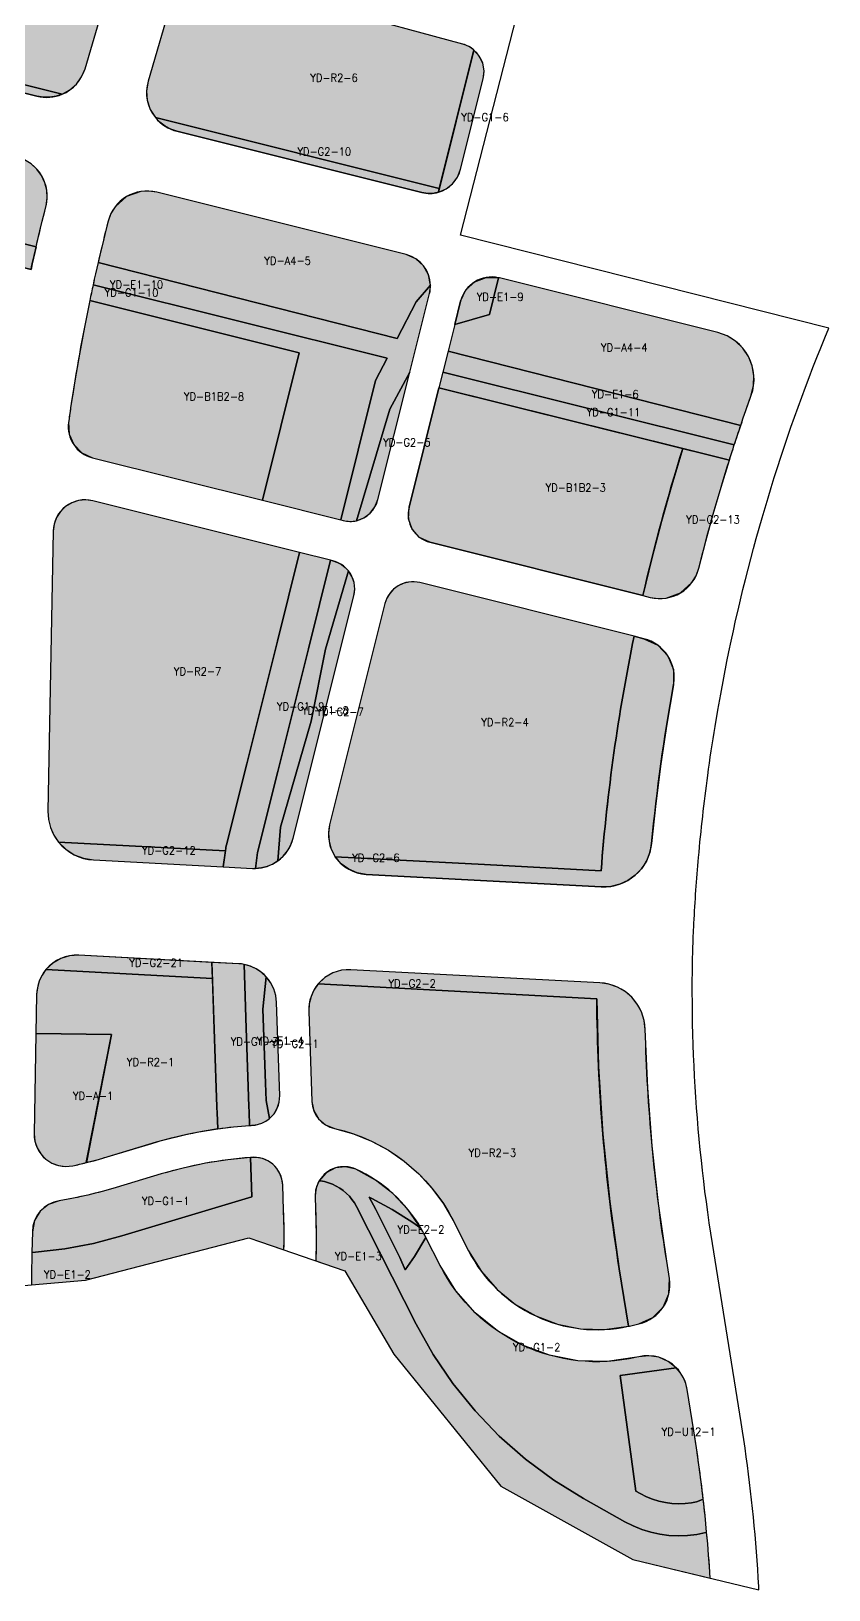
# Model space of a CAD drawing. Header units: millimetres. Extents: x 39644 to 41439, y 212527 to 214341.
# Drawn here: x 40941 to 41439, y 212555 to 213529 of the extents above; entities that cross this region are included whole.
import ezdxf

# ---------------------------------------------------------------- set-up
doc = ezdxf.new("R2010")
doc.units = ezdxf.units.MM
for name, color, linetype in [('00-规划范围', 7, 'CONTINUOUS'), ('01-用地方案边线', 7, 'CONTINUOUS'), ('YD-A4_边线', 7, 'CONTINUOUS'), ('YD-A_边线', 7, 'CONTINUOUS'), ('YD-B1B2_边线', 7, 'CONTINUOUS'), ('YD-E1_边线', 7, 'CONTINUOUS'), ('YD-E2_边线', 7, 'CONTINUOUS'), ('YD-G1_边线', 7, 'CONTINUOUS'), ('YD-G2_边线', 7, 'CONTINUOUS'), ('YD-R2_边线', 7, 'CONTINUOUS'), ('YD-U12_边线', 7, 'CONTINUOUS')]:
    doc.layers.add(name, color=color, linetype=linetype)
doc.styles.get("Standard").update_dxf_attribs({"font": 'STANDARD'})

msp = doc.modelspace()

# ---------------------------------------------------------------- hatches: boundary and pattern name
at = {"layer": 'YD-A4_边线'}
for points in [[(40931.92, 213450.71), (40822, 213478.21), (40818.11, 213478.78), (40814.21, 213478.59), (40810.42, 213477.64), (40806.86, 213475.96), (40803.7, 213473.61), (40801.08, 213470.72), (40799.07, 213467.37), (40797.75, 213463.66), (40790.22, 213433.56), (40943.84, 213394.63), (40945.34, 213401.06), (40946.89, 213407.47), (40948.46, 213413.88), (40950.08, 213420.28), (40950.82, 213425.16), (40950.59, 213430.05), (40949.42, 213434.79), (40947.32, 213439.27), (40944.39, 213443.24), (40940.76, 213446.52), (40936.57, 213449.04), (40931.92, 213450.71)], [(41175.24, 213389.83), (41019.23, 213428.86), (41014.24, 213429.59), (41009.35, 213429.33), (41000.36, 213426.08), (40993.23, 213419.72), (40990.67, 213415.54), (40988.94, 213410.8), (40987.3, 213404.32), (40985.71, 213397.82), (40984.14, 213391.32), (40982.62, 213384.81), (41169.63, 213337.42), (41181.41, 213360.24), (41190.38, 213370.75), (41189.19, 213377.25), (41186.05, 213382.86), (41181.29, 213387.2), (41175.24, 213389.83)], [(41369.89, 213341.13), (41233.45, 213375.27), (41233.33, 213375.3), (41233.2, 213375.33), (41233.08, 213375.36), (41232.96, 213375.38), (41227.21, 213352.41), (41205.57, 213346.25), (41201.35, 213329.39), (41384.28, 213283.04), (41385.89, 213287.77), (41387.53, 213292.5), (41389.18, 213297.22), (41390.85, 213301.93), (41392.34, 213308.03), (41392.52, 213314.24), (41391.42, 213320.36), (41389.06, 213326.18), (41385.53, 213331.38), (41381.05, 213335.69), (41375.79, 213338.98), (41369.89, 213341.13)]]:
    msp.add_hatch(color=111, dxfattribs=at).paths.add_polyline_path(points, flags=0)
at = {"layer": 'YD-A_边线'}
msp.add_hatch(color=211, dxfattribs=at).paths.add_polyline_path([(40991.05, 212902.36), (40943.78, 212903.11), (40942.64, 212840.29), (40943.07, 212835.8), (40944.47, 212831.57), (40946.77, 212827.75), (40949.91, 212824.51), (40953.69, 212822.05), (40957.87, 212820.51), (40962.29, 212819.93), (40966.78, 212820.37), (40968.91, 212820.83), (40971.03, 212821.31), (40973.14, 212821.8), (40975.26, 212822.32)], flags=0)
at = {"layer": 'YD-B1B2_边线'}
for points in [[(41108.34, 213328.45), (40977.41, 213361.13), (40974.05, 213344.45), (40970.94, 213327.71), (40968.08, 213310.94), (40965.46, 213294.12), (40965.12, 213291.85), (40964.79, 213289.57), (40964.47, 213287.29), (40964.15, 213285.01), (40964.49, 213277.62), (40967.37, 213271.06), (40972.38, 213265.92), (40979.1, 213262.84), (41085.28, 213236.27)], [(41348.02, 213268.62), (41341.11, 213245.84), (41334.66, 213222.94), (41328.67, 213199.91), (41323.14, 213176.76), (41190.05, 213210.06), (41183.6, 213213.13), (41178.98, 213218.26), (41176.63, 213224.75), (41176.96, 213231.89), (41195.66, 213306.65)]]:
    msp.add_hatch(color=1, dxfattribs=at).paths.add_polyline_path(points, flags=0)
at = {"layer": 'YD-E1_边线'}
for points in [[(40943.84, 213394.63), (40943.03, 213391.13), (40942.23, 213387.63), (40941.45, 213384.12), (40940.68, 213380.61), (40786.59, 213419.07), (40790.22, 213433.56)], [(41189.79, 213365.58), (41190.06, 213366.85), (41190.26, 213368.15), (41190.36, 213369.45), (41190.38, 213370.75), (41181.41, 213360.24), (41169.63, 213337.42), (40982.62, 213384.81), (40981.82, 213381.34), (40981.04, 213377.87), (40980.26, 213374.39), (40979.5, 213370.92), (41163.25, 213325.05), (41156.07, 213311.14), (41134.27, 213224.01), (41135.73, 213223.65), (41137.78, 213223.26), (41139.86, 213223.11), (41141.95, 213223.21), (41144.02, 213223.54), (41164.95, 213293.24), (41177.5, 213316.46), (41189.79, 213365.58)], [(41232.96, 213375.38), (41227.21, 213352.41), (41205.57, 213346.25), (41209.19, 213360.72), (41212.53, 213367.79), (41218.09, 213372.89), (41225.15, 213375.57)], [(41201.35, 213329.39), (41198.09, 213316.35), (41380.24, 213270.88), (41381.24, 213273.92), (41382.25, 213276.96), (41383.26, 213280), (41384.28, 213283.04)], [(41139.08, 213192.23), (41124.69, 213143.34), (41115.78, 213098.15), (41096.65, 213031.95), (41094.94, 213010.91), (41091.73, 213008.96), (41088.28, 213007.51), (41084.65, 213006.6), (41080.9, 213006.23), (41082.24, 213016.07), (41094.94, 213066.8), (41114.09, 213143.37), (41127.96, 213198.79), (41129.41, 213198.43), (41132.19, 213197.49), (41134.76, 213196.12), (41137.07, 213194.36)], [(41085.58, 212918.18), (41087.76, 212938.39), (41084.8, 212941.18), (41081.44, 212943.45), (41077.77, 212945.14), (41073.84, 212946.23), (41075.2, 212906.37), (41076.44, 212869.86), (41076.87, 212857.26), (41076.97, 212854.32), (41077.27, 212845.57), (41077.77, 212845.6), (41078.28, 212845.64), (41078.78, 212845.67), (41079.29, 212845.7), (41082.15, 212846.12), (41084.89, 212846.97), (41087.46, 212848.26), (41089.8, 212849.94), (41087.64, 212861.19), (41087.16, 212871.98)], [(41098.05, 212808.28), (41097.54, 212811.98), (41096.29, 212815.46), (41094.36, 212818.61), (41091.79, 212821.33), (41088.72, 212823.45), (41085.31, 212824.89), (41081.69, 212825.6), (41077.95, 212825.55), (41078.79, 212800.98), (40997.55, 212776.54), (40979.79, 212771.87), (40961.74, 212768.47), (40943.5, 212766.35), (40941.3, 212766.17), (40941.03, 212751.6), (40941, 212750.18), (40940.97, 212748.77), (40940.94, 212747.35), (40940.9, 212745.93), (40940.9, 212745.93), (40974.83, 212748.84), (41076.77, 212775.42), (41084.02, 212772.92), (41098.8, 212767.83), (41098.86, 212774.06), (41098.85, 212780.28), (41098.76, 212786.5), (41098.58, 212792.72), (41098.05, 212808.28)], [(41144.07, 212794.83), (41142.78, 212797.11), (41141.31, 212799.26), (41139.65, 212801.28), (41137.83, 212803.14), (41135.84, 212804.84), (41133.72, 212806.36), (41131.48, 212807.69), (41129.12, 212808.82), (41126.68, 212809.74), (41124.17, 212810.45), (41121.6, 212810.93), (41120.82, 212811.01), (41119.67, 212808.71), (41118.86, 212806.29), (41118.4, 212803.77), (41118.31, 212801.21), (41118.57, 212793.4), (41118.78, 212785.3), (41118.87, 212777.2), (41118.82, 212769.1), (41118.65, 212760.99), (41136.83, 212754.73), (41167.49, 212702.55), (41234.33, 212620.03), (41316.93, 212574.25), (41365.22, 212562.66), (41364.74, 212569.83), (41364.2, 212577), (41363.62, 212584.16), (41362.98, 212591.32), (41362.44, 212591.1), (41356.75, 212589.95), (41350.99, 212589.28), (41345.2, 212589.09), (41339.4, 212589.38), (41333.66, 212590.16), (41328, 212591.42), (41322.46, 212593.14), (41317.08, 212595.32), (41311.91, 212597.94), (41286.07, 212612.42), (41267.43, 212623.93), (41249.82, 212636.96), (41233.36, 212651.43), (41218.19, 212667.23), (41204.4, 212684.26), (41192.09, 212702.38), (41181.35, 212721.48)]]:
    msp.add_hatch(color=4, dxfattribs=at).paths.add_polyline_path(points, flags=0)
at = {"layer": 'YD-E2_边线'}
msp.add_hatch(color=111, dxfattribs=at).paths.add_polyline_path([(41184.38, 212781.41), (41178.81, 212785.31), (41166.48, 212792.95), (41153.74, 212799.9), (41151.99, 212800.73), (41156.3, 212793.09), (41171.13, 212763.08), (41174.47, 212755.33), (41180.45, 212763.77), (41187.5, 212775.58), (41186.76, 212777.04), (41186.19, 212778.14), (41185.6, 212779.24), (41185, 212780.33), (41184.38, 212781.41)], flags=0)
at = {"layer": 'YD-G1_边线'}
for points in [[(41223.34, 213499.69), (41223.85, 213504.67), (41223, 213509.52), (41220.87, 213513.95), (41217.54, 213517.7), (41195.3, 213428.81), (41200.14, 213430.92), (41204.2, 213434.15), (41207.29, 213438.32), (41209.22, 213443.24), (41223.34, 213499.69)], [(41156.07, 213311.14), (41163.25, 213325.05), (40979.5, 213370.92), (40978.97, 213368.47), (40978.45, 213366.02), (40977.93, 213363.58), (40977.41, 213361.13), (41108.34, 213328.45), (41085.28, 213236.27), (41134.27, 213224.01)], [(41198.09, 213316.35), (41195.66, 213306.65), (41377.18, 213261.34), (41377.94, 213263.72), (41378.7, 213266.11), (41379.47, 213268.49), (41380.24, 213270.88)], [(41094.94, 213066.8), (41114.09, 213143.37), (41127.96, 213198.79), (41108.56, 213203.64), (41094.69, 213148.23), (41075.54, 213071.66), (41062.84, 213020.92), (41062.55, 213019.54), (41062.43, 213018.77), (41060.85, 213007.22), (41079.05, 213006.26), (41079.51, 213006.24), (41079.97, 213006.23), (41080.44, 213006.23), (41080.9, 213006.23), (41082.24, 213016.07)], [(41053.78, 212947.51), (41055.21, 212905.69), (41056.45, 212869.17), (41056.9, 212856.3), (41057.05, 212853.73), (41057.38, 212843.45), (41062.34, 212844.11), (41067.31, 212844.69), (41072.28, 212845.17), (41077.27, 212845.57), (41076.97, 212854.32), (41076.87, 212857.26), (41076.44, 212869.86), (41075.2, 212906.37), (41073.84, 212946.23), (41073.01, 212946.37), (41072.17, 212946.48), (41071.33, 212946.57), (41070.49, 212946.63)], [(41078.79, 212800.98), (41077.95, 212825.56), (41063.78, 212824.13), (41049.72, 212821.93), (41035.8, 212818.97), (41022.06, 212815.24), (40993.99, 212806.79), (40985.18, 212804.3), (40976.29, 212802.09), (40967.33, 212800.18), (40958.32, 212798.56), (40951.69, 212796.24), (40946.41, 212791.91), (40942.89, 212786.07), (40941.53, 212779.18), (40941.3, 212766.17), (40943.5, 212766.35), (40961.74, 212768.47), (40979.79, 212771.87), (40997.55, 212776.54)], [(41308.86, 212689.38), (41344.01, 212694.17), (41338.96, 212698.15), (41333.16, 212700.68), (41326.91, 212701.67), (41320.51, 212701.04), (41319.25, 212700.74), (41300.76, 212698.09), (41282.49, 212698.56), (41264.77, 212701.99), (41247.94, 212708.23), (41232.34, 212717.12), (41218.33, 212728.5), (41206.23, 212742.2), (41196.4, 212758.08), (41187.5, 212775.58), (41180.45, 212763.77), (41174.47, 212755.33), (41171.13, 212763.08), (41156.3, 212793.09), (41151.99, 212800.73), (41153.74, 212799.9), (41166.48, 212792.95), (41178.81, 212785.31), (41184.38, 212781.41), (41176.47, 212792.9), (41166.93, 212802.98), (41155.96, 212811.47), (41143.74, 212818.21), (41137.29, 212819.79), (41130.9, 212818.99), (41125.2, 212816), (41120.82, 212811.01), (41121.6, 212810.93), (41124.17, 212810.45), (41126.68, 212809.74), (41129.12, 212808.82), (41131.48, 212807.69), (41133.72, 212806.36), (41135.84, 212804.84), (41137.83, 212803.14), (41139.65, 212801.28), (41141.31, 212799.26), (41142.78, 212797.11), (41144.07, 212794.83), (41181.35, 212721.48), (41192.09, 212702.38), (41204.4, 212684.26), (41218.19, 212667.23), (41233.36, 212651.43), (41249.82, 212636.96), (41267.43, 212623.93), (41286.07, 212612.42), (41311.91, 212597.94), (41317.08, 212595.32), (41322.46, 212593.14), (41328, 212591.42), (41333.66, 212590.16), (41339.4, 212589.38), (41345.2, 212589.09), (41350.99, 212589.28), (41356.75, 212589.95), (41362.44, 212591.1), (41362.98, 212591.32), (41362.48, 212596.52), (41361.96, 212601.72), (41361.4, 212606.92), (41360.82, 212612.11), (41359.27, 212611.38), (41356.7, 212610.34), (41353.6, 212609.72), (41349.51, 212609.24), (41345.38, 212609.11), (41341.26, 212609.32), (41337.17, 212609.87), (41333.14, 212610.76), (41329.2, 212611.99), (41325.38, 212613.54), (41321.32, 212615.59), (41318.72, 212617.05)]]:
    msp.add_hatch(color=3, dxfattribs=at).paths.add_polyline_path(points, flags=0)
at = {"layer": 'YD-G2_边线'}
for points in [[(40811.85, 213527.14), (40960.17, 213490.03), (40956.35, 213488.77), (40952.39, 213488.14), (40948.39, 213488.16), (40944.41, 213488.82), (40823.47, 213519.08), (40820.05, 213520.27), (40816.92, 213522.05), (40814.16, 213524.35)], [(41018.45, 213475.45), (41195.86, 213431.06), (41195.3, 213428.81), (41192.74, 213428.25), (41190.14, 213428.04), (41187.53, 213428.17), (41184.95, 213428.64), (41031.86, 213466.94), (41028.02, 213468.23), (41024.46, 213470.1), (41021.25, 213472.52)], [(41177.5, 213316.46), (41164.95, 213293.24), (41144.02, 213223.54), (41148.7, 213225.3), (41152.66, 213228.22), (41155.68, 213232.1), (41157.56, 213236.74)], [(41377.18, 213261.34), (41348.02, 213268.62), (41341.11, 213245.84), (41334.66, 213222.94), (41328.67, 213199.91), (41323.14, 213176.76), (41327.74, 213175.61), (41332.75, 213174.88), (41337.66, 213175.15), (41346.66, 213178.42), (41353.79, 213184.83), (41356.34, 213189.02), (41358.06, 213193.79), (41362.45, 213210.78), (41367.11, 213227.71), (41372.02, 213244.56), (41377.18, 213261.34)], [(41142.51, 213176.6), (41143.04, 213180.73), (41142.63, 213184.82), (41141.3, 213188.71), (41139.08, 213192.23), (41124.69, 213143.34), (41115.78, 213098.15), (41096.65, 213031.95), (41094.94, 213010.91), (41098.28, 213013.79), (41101.05, 213017.18), (41103.18, 213021), (41104.62, 213025.16)], [(41342.31, 213121.04), (41338.07, 213096.37), (41334.37, 213071.6), (41331.21, 213046.77), (41328.58, 213021.86), (41327.46, 213016.07), (41325.29, 213010.75), (41322.2, 213006.02), (41318.31, 213001.97), (41313.74, 212998.72), (41308.61, 212996.36), (41303.03, 212994.99), (41297.13, 212994.73), (41150.26, 213002.5), (41144.52, 213003.48), (41139.24, 213005.72), (41134.6, 213009.11), (41130.82, 213013.54), (41224.11, 213008.6), (41297, 213004.75), (41300.44, 213041.62), (41305.02, 213078.36), (41310.76, 213114.94), (41317.63, 213151.34), (41323.79, 213149.8), (41332.41, 213145.78), (41338.73, 213139.08), (41342.22, 213130.56)], [(41062.21, 213017.17), (40957.91, 213022.68), (40962.37, 213018.19), (40967.62, 213014.77), (40973.46, 213012.52), (40979.71, 213011.52), (41060.85, 213007.22)], [(41054.12, 212937.48), (41053.78, 212947.51), (40970.54, 212951.92), (40964.73, 212951.55), (40959.23, 212949.87), (40954.26, 212946.99), (40950.04, 212942.99)], [(41094.16, 212922.52), (41093.63, 212926.86), (41092.36, 212931.02), (41090.39, 212934.89), (41087.76, 212938.39), (41085.58, 212918.18), (41087.16, 212871.98), (41087.64, 212861.19), (41089.8, 212849.94), (41092.59, 212852.91), (41094.62, 212856.39), (41095.82, 212860.22), (41096.14, 212864.28), (41094.16, 212922.52)], [(41324.62, 212905.5), (41323.92, 212911.21), (41322.21, 212916.55), (41319.58, 212921.39), (41316.13, 212925.65), (41311.97, 212929.22), (41307.19, 212931.98), (41301.91, 212933.84), (41296.21, 212934.69), (41140.66, 212942.92), (41134.85, 212942.55), (41129.36, 212940.87), (41124.39, 212937.99), (41120.16, 212933.99), (41294.3, 212924.78), (41295.42, 212882.41), (41298.14, 212840.12), (41302.46, 212797.97), (41308.37, 212756), (41314.13, 212720.09), (41314.28, 212720.12), (41314.43, 212720.16), (41314.59, 212720.19), (41314.74, 212720.23), (41320.68, 212721.6), (41329.35, 212725.45), (41335.79, 212732), (41339.43, 212740.43), (41339.73, 212749.91), (41338, 212760.75), (41332.84, 212796.75), (41328.89, 212832.9), (41326.15, 212869.16), (41324.62, 212905.5)]]:
    msp.add_hatch(color=94, dxfattribs=at).paths.add_polyline_path(points, flags=0)
at = {"layer": 'YD-R2_边线'}
for points in [[(40976.45, 213585.14), (40844.18, 213621.17), (40841.22, 213621.66), (40838.26, 213621.57), (40835.37, 213620.89), (40832.65, 213619.64), (40830.23, 213617.88), (40828.23, 213615.69), (40826.69, 213613.15), (40825.68, 213610.34), (40808.92, 213543.33), (40808.33, 213539.12), (40808.64, 213534.92), (40809.82, 213530.88), (40811.85, 213527.14), (40960.17, 213490.03), (40965.03, 213492.74), (40969.12, 213496.41), (40972.31, 213500.89), (40974.46, 213506.02), (40990.38, 213560.21), (40991.12, 213564.13), (40991.07, 213568.08), (40990.24, 213571.94), (40988.65, 213575.6), (40986.37, 213578.87), (40983.51, 213581.6), (40980.18, 213583.72), (40976.45, 213585.14)], [(41217.54, 213517.7), (41215.96, 213518.9), (41214.27, 213519.92), (41212.48, 213520.74), (41210.6, 213521.37), (41053.55, 213564.14), (41045.75, 213564.65), (41038.59, 213562.25), (41032.83, 213557.38), (41029.21, 213550.46), (41013.87, 213498.25), (41012.88, 213492.26), (41013.35, 213486.29), (41015.22, 213480.59), (41018.45, 213475.45), (41195.86, 213431.06), (41217.54, 213517.7)], [(41075.54, 213071.66), (41094.69, 213148.23), (41108.56, 213203.64), (40979.32, 213235.98), (40974.85, 213236.57), (40970.41, 213236.16), (40966.17, 213234.77), (40962.31, 213232.45), (40959.06, 213229.32), (40956.62, 213225.59), (40955.06, 213221.41), (40954.47, 213216.94), (40951.3, 213042.02), (40951.66, 213036.81), (40952.91, 213031.77), (40955, 213027.03), (40957.91, 213022.68), (41062.21, 213017.17), (41062.43, 213018.77), (41062.55, 213019.54), (41062.84, 213020.92)], [(41317.63, 213151.34), (41183.74, 213184.83), (41180.23, 213185.35), (41176.73, 213185.18), (41173.32, 213184.32), (41170.11, 213182.81), (41167.27, 213180.7), (41164.91, 213178.09), (41163.1, 213175.08), (41161.91, 213171.74), (41127.33, 213033.53), (41126.6, 213028.34), (41126.95, 213023.16), (41128.37, 213018.17), (41130.82, 213013.54), (41224.11, 213008.6), (41297, 213004.75), (41300.44, 213041.62), (41305.02, 213078.36), (41310.76, 213114.94), (41317.63, 213151.34)], [(41056.45, 212869.17), (41055.21, 212905.69), (41054.12, 212937.48), (40950.04, 212942.99), (40947.6, 212939.51), (40945.79, 212935.7), (40944.66, 212931.63), (40944.22, 212927.41), (40943.78, 212903.11), (40991.05, 212902.36), (40975.26, 212822.32), (40978, 212823.03), (40980.74, 212823.76), (40983.47, 212824.53), (40986.19, 212825.33), (41019.12, 212835.24), (41028.56, 212837.88), (41038.09, 212840.17), (41047.7, 212842.1), (41057.38, 212843.67), (41057.05, 212853.73), (41056.88, 212856.58), (41056.87, 212857.26)], [(41294.3, 212924.78), (41120.16, 212933.99), (41117.56, 212930.22), (41115.7, 212926.08), (41114.62, 212921.67), (41114.35, 212917.1), (41116.28, 212860.6), (41117.47, 212854.74), (41120.42, 212849.72), (41124.83, 212845.89), (41130.37, 212843.65), (41142.16, 212840.33), (41153.41, 212835.77), (41164.03, 212830.03), (41173.93, 212823.19), (41183.02, 212815.31), (41191.22, 212806.45), (41198.44, 212796.69), (41204.59, 212786.1), (41214.23, 212767.14), (41222.22, 212754.22), (41232.05, 212743.05), (41243.44, 212733.77), (41256.11, 212726.49), (41269.79, 212721.36), (41284.21, 212718.49), (41299.08, 212718.03), (41314.13, 212720.09), (41308.37, 212756), (41302.46, 212797.97), (41298.14, 212840.12), (41295.42, 212882.41), (41294.3, 212924.78)]]:
    msp.add_hatch(color=2, dxfattribs=at).paths.add_polyline_path(points, flags=0)
at = {"layer": 'YD-U12_边线'}
msp.add_hatch(color=152, dxfattribs=at).paths.add_polyline_path([(41354.98, 212654.79), (41350.83, 212680.63), (41349.93, 212684.39), (41348.47, 212687.93), (41346.49, 212691.22), (41344.01, 212694.17), (41308.86, 212689.38), (41318.72, 212617.05), (41321.32, 212615.59), (41325.38, 212613.54), (41329.2, 212611.99), (41333.14, 212610.76), (41337.17, 212609.87), (41341.26, 212609.32), (41345.38, 212609.11), (41349.51, 212609.24), (41353.6, 212609.72), (41356.7, 212610.34), (41359.27, 212611.38), (41360.82, 212612.11), (41359.54, 212622.8), (41358.13, 212633.48), (41356.61, 212644.14), (41354.98, 212654.79)], flags=0)

# ---------------------------------------------------------------- linework, layer by layer
at = {"layer": '00-规划范围'}
msp.add_lwpolyline([(40910.8, 212743.35), (40940.9, 212745.93), (40974.83, 212748.84), (41076.77, 212775.42), (41084.02, 212772.92), (41136.83, 212754.73), (41167.49, 212702.55), (41234.33, 212620.03), (41316.93, 212574.25), (41395.69, 212555.35), (41395.57, 212557.49), (41395.26, 212562.91), (41394.91, 212568.32), (41394.53, 212573.73), (41394.13, 212579.14), (41393.69, 212584.55), (41393.23, 212589.96), (41392.74, 212595.36), (41392.21, 212600.76), (41391.66, 212606.16), (41391.08, 212611.55), (41390.47, 212616.94), (41389.83, 212622.33), (41389.16, 212627.71), (41388.46, 212633.09), (41387.73, 212638.47), (41386.98, 212643.84), (41386.19, 212649.21), (41385.38, 212654.58), (41384.53, 212659.93), (41366.61, 212771.81), (41365.59, 212778.3), (41364.61, 212784.8), (41363.68, 212791.3), (41362.79, 212797.81), (41361.94, 212804.32), (41361.14, 212810.84), (41360.38, 212817.37), (41359.66, 212823.9), (41358.98, 212830.43), (41358.35, 212836.97), (41357.76, 212843.51), (41357.21, 212850.06), (41356.71, 212856.61), (41356.25, 212863.16), (41355.83, 212869.72), (41355.46, 212876.28), (41355.12, 212882.84), (41354.84, 212889.4), (41354.59, 212895.97), (41354.39, 212902.53), (41354.23, 212909.1), (41354.11, 212915.67), (41354.04, 212922.24), (41354.01, 212928.81), (41354.02, 212935.38), (41354.08, 212941.95), (41354.18, 212948.52), (41354.32, 212955.08), (41354.51, 212961.65), (41354.51, 212961.69, -0.002276), (41355, 212971.91), (41355, 212971.95), (41355, 212971.99, -0.009153), (41357.9, 213013.03), (41357.9, 213013.09), (41357.91, 213013.14, -0.011447), (41363.65, 213064.28), (41363.65, 213064.31), (41363.66, 213064.35, -0.006868), (41368.22, 213094.89), (41368.23, 213094.9), (41368.23, 213094.92), (41368.23, 213094.9), (41369.94, 213105.07), (41371.74, 213115.22), (41373.64, 213125.36), (41375.63, 213135.47), (41376.91, 213141.66, -0.047849), (41439.34, 213343.87), (41209.2, 213401.95), (41340.97, 213916.29)], format="xyb", dxfattribs=at)
at = {"layer": '01-用地方案边线'}
for points in [[(40976.45, 213585.14), (40844.18, 213621.17, 0.420306), (40825.68, 213610.34), (40808.92, 213543.33, 0.21525), (40811.85, 213527.14), (40960.17, 213490.03, 0.225376), (40974.46, 213506.02), (40990.38, 213560.21, 0.420039)], [(41217.54, 213517.7, 0.110396), (41210.6, 213521.37), (41053.55, 213564.14, 0.406814), (41029.21, 213550.46), (41013.87, 213498.25, 0.24681), (41018.45, 213475.45), (41195.86, 213431.06)], [(40811.85, 213527.14, 0.182676), (40823.47, 213519.08), (40944.41, 213488.82, 0.162278), (40960.17, 213490.03)], [(41223.34, 213499.69, 0.284029), (41217.54, 213517.7), (41195.3, 213428.81, 0.268673), (41209.22, 213443.24)], [(40931.92, 213450.71), (40822, 213478.21, 0.414214), (40797.75, 213463.66), (40790.22, 213433.56), (40943.84, 213394.63, -0.005521), (40950.08, 213420.28, 0.415568)], [(41018.45, 213475.45, 0.162964), (41031.86, 213466.94), (41184.95, 213428.64, 0.131652), (41195.3, 213428.81), (41195.86, 213431.06)], [(40943.84, 213394.63), (40790.22, 213433.56), (40786.59, 213419.07), (40940.68, 213380.61, -0.003008)], [(41175.24, 213389.83), (41019.23, 213428.86, 0.412753), (40988.94, 213410.8, 0.00579), (40982.62, 213384.81), (41169.63, 213337.42), (41181.41, 213360.24), (41190.38, 213370.75, 0.339573)], [(41189.79, 213365.58, 0.065437), (41190.38, 213370.75), (41181.41, 213360.24), (41169.63, 213337.42), (40982.62, 213384.81, 0.003082), (40979.5, 213370.92), (41163.25, 213325.05), (41156.07, 213311.14), (41134.27, 213224.01), (41135.73, 213223.65, 0.116748), (41144.02, 213223.54), (41164.95, 213293.24), (41177.5, 213316.46)], [(41369.89, 213341.13), (41233.45, 213375.27, 0.006248), (41232.96, 213375.38), (41227.21, 213352.41), (41205.57, 213346.25), (41201.35, 213329.39), (41384.28, 213283.04, -0.004334), (41390.85, 213301.93, 0.443292)], [(41232.96, 213375.38, 0.406913), (41209.19, 213360.72), (41205.57, 213346.25), (41227.21, 213352.41)], [(41156.07, 213311.14), (41163.25, 213325.05), (40979.5, 213370.92, 0.002166), (40977.41, 213361.13), (41108.34, 213328.45), (41085.28, 213236.27), (41134.27, 213224.01)], [(41108.34, 213328.45), (40977.41, 213361.13, 0.014736), (40965.46, 213294.12, 0.001993), (40964.15, 213285.01, 0.383476), (40979.1, 213262.84), (41085.28, 213236.27)], [(41201.35, 213329.39), (41198.09, 213316.35), (41380.24, 213270.88, -0.002775), (41384.28, 213283.04)], [(41177.5, 213316.46), (41164.95, 213293.24), (41144.02, 213223.54, 0.283745), (41157.56, 213236.74)], [(41198.09, 213316.35), (41195.66, 213306.65), (41377.18, 213261.34, -0.002171), (41380.24, 213270.88)], [(41348.02, 213268.62), (41195.66, 213306.65), (41176.96, 213231.89, 0.414213), (41190.05, 213210.06), (41323.14, 213176.76, -0.020103)], [(41377.18, 213261.34), (41348.02, 213268.62, 0.020103), (41323.14, 213176.76), (41327.74, 213175.61, 0.414129), (41358.06, 213193.79, -0.015213)], [(41075.54, 213071.66), (41094.69, 213148.23), (41108.56, 213203.64), (40979.32, 213235.98, 0.482384), (40954.47, 213216.94), (40951.3, 213042.02, 0.175524), (40957.91, 213022.68), (41062.21, 213017.17), (41062.43, 213018.77), (41062.55, 213019.54), (41062.84, 213020.92)], [(41094.94, 213066.8), (41114.09, 213143.37), (41127.96, 213198.79), (41108.56, 213203.64), (41094.69, 213148.23), (41075.54, 213071.66), (41062.84, 213020.92), (41062.55, 213019.54), (41062.43, 213018.77), (41060.85, 213007.22), (41079.05, 213006.26, 0.01856), (41080.9, 213006.23), (41082.24, 213016.07)], [(41139.08, 213192.23, 0.163733), (41129.41, 213198.43), (41127.96, 213198.79), (41114.09, 213143.37), (41094.94, 213066.8), (41082.24, 213016.07), (41080.9, 213006.23, 0.15139), (41094.94, 213010.91), (41096.65, 213031.95), (41115.78, 213098.15), (41124.69, 213143.34)], [(41142.51, 213176.6, 0.234572), (41139.08, 213192.23), (41124.69, 213143.34), (41115.78, 213098.15), (41096.65, 213031.95), (41094.94, 213010.91, 0.177648), (41104.62, 213025.16)], [(41317.63, 213151.34), (41183.74, 213184.83, 0.414214), (41161.91, 213171.74), (41127.33, 213033.53, 0.212048), (41130.82, 213013.54), (41224.11, 213008.6), (41297, 213004.75, -0.031289)], [(41342.31, 213121.04, 0.395527), (41323.79, 213149.8), (41317.63, 213151.34, 0.031289), (41297, 213004.75), (41224.11, 213008.6), (41130.82, 213013.54, 0.236068), (41150.26, 213002.5), (41297.13, 212994.73, 0.402168), (41328.58, 213021.86, -0.021702)], [(41062.21, 213017.17), (40957.91, 213022.68, 0.213422), (40979.71, 213011.52), (41060.85, 213007.22)], [(41053.78, 212947.51), (40970.54, 212951.92, 0.236066), (40950.04, 212942.99), (41054.12, 212937.48)], [(41073.84, 212946.23, 0.033739), (41070.49, 212946.63), (41053.78, 212947.51), (41055.21, 212905.69), (41056.45, 212869.17), (41056.87, 212857.26), (41056.88, 212856.58), (41057.05, 212853.73), (41057.38, 212843.45, -0.017862), (41077.27, 212845.57), (41076.97, 212854.32), (41076.87, 212857.26), (41076.44, 212869.86), (41075.2, 212906.37)], [(41085.58, 212918.18), (41087.76, 212938.39, 0.164057), (41073.84, 212946.23), (41075.2, 212906.37), (41076.44, 212869.86), (41076.87, 212857.26), (41076.97, 212854.32), (41077.27, 212845.57, -0.001808), (41079.29, 212845.7, 0.161555), (41089.8, 212849.94), (41087.64, 212861.19), (41087.16, 212871.98)], [(41054.12, 212937.48), (40950.04, 212942.99, 0.171199), (40944.22, 212927.41), (40943.78, 212903.11), (40991.05, 212902.36), (40975.27, 212822.41, 0.012914), (40988.23, 212825.94), (41016.3, 212834.39, -0.037618), (41057.38, 212843.45), (41057.05, 212853.73), (41056.88, 212856.58), (41056.87, 212857.26), (41056.45, 212869.17), (41055.21, 212905.69)], [(41094.16, 212922.52, 0.176431), (41087.76, 212938.39), (41085.58, 212918.18), (41087.16, 212871.98), (41087.64, 212861.19), (41089.8, 212849.94, 0.229146), (41096.14, 212864.28)], [(41324.62, 212905.5, 0.391468), (41296.21, 212934.69), (41140.66, 212942.92, 0.236068), (41120.16, 212933.99), (41294.3, 212924.78, 0.037859), (41308.37, 212756), (41314.13, 212720.09, 0.001738), (41314.74, 212720.23), (41320.68, 212721.6, 0.39432), (41339.73, 212749.91), (41338, 212760.75, -0.033378)], [(41294.3, 212924.78), (41120.16, 212933.99, 0.184663), (41114.35, 212917.1), (41116.28, 212860.6, 0.342035), (41130.37, 212843.65, -0.224177), (41204.59, 212786.1), (41214.23, 212767.14, 0.342786), (41314.13, 212720.09), (41308.37, 212756, -0.037859)], [(40991.05, 212902.36), (40943.78, 212903.11), (40942.64, 212840.29, 0.482333), (40966.78, 212820.37, 0.00906), (40975.26, 212822.32)], [(41098.05, 212808.28, 0.438875), (41077.95, 212825.55), (41078.79, 212800.98), (40997.55, 212776.54), (40979.79, 212771.87), (40961.74, 212768.47), (40943.5, 212766.35), (40941.3, 212766.17), (40941.03, 212751.6, -0.002751), (40940.9, 212745.93), (40940.9, 212745.93), (40974.83, 212748.84), (41076.77, 212775.42), (41084.02, 212772.92), (41098.8, 212767.83, 0.012702), (41098.58, 212792.72)], [(41078.79, 212800.98), (41077.95, 212825.56, 0.054816), (41022.06, 212815.24), (40993.99, 212806.79, -0.032724), (40958.32, 212798.56, 0.36256), (40941.53, 212779.18), (40941.3, 212766.17), (40943.5, 212766.35), (40961.74, 212768.47), (40979.79, 212771.87), (40997.55, 212776.54)], [(41308.86, 212689.38), (41344.01, 212694.17, 0.261459), (41320.51, 212701.04), (41319.25, 212700.74, -0.344729), (41196.4, 212758.08), (41187.5, 212775.58), (41180.45, 212763.77), (41174.47, 212755.33), (41171.13, 212763.08), (41156.3, 212793.09), (41151.99, 212800.73), (41153.74, 212799.9), (41166.48, 212792.95), (41178.81, 212785.31), (41184.38, 212781.41, 0.156018), (41143.74, 212818.21, 0.382398), (41120.82, 212811.01), (41121.6, 212810.93), (41124.17, 212810.45), (41126.68, 212809.74), (41129.12, 212808.82), (41131.48, 212807.69), (41133.72, 212806.36), (41135.84, 212804.84), (41137.83, 212803.14), (41139.65, 212801.28), (41141.31, 212799.26), (41142.78, 212797.11), (41144.07, 212794.83), (41181.35, 212721.48), (41192.09, 212702.38), (41204.4, 212684.26), (41218.19, 212667.23), (41233.36, 212651.43), (41249.82, 212636.96), (41267.43, 212623.93), (41286.07, 212612.42), (41311.91, 212597.94), (41317.08, 212595.32), (41322.46, 212593.14), (41328, 212591.42), (41333.66, 212590.16), (41339.4, 212589.38), (41345.2, 212589.09), (41350.99, 212589.28), (41356.75, 212589.95), (41362.44, 212591.1), (41362.98, 212591.32, 0.005356), (41360.82, 212612.11), (41359.27, 212611.38), (41356.7, 212610.34), (41353.6, 212609.72), (41349.51, 212609.24), (41345.38, 212609.11), (41341.26, 212609.32), (41337.17, 212609.87), (41333.14, 212610.76), (41329.2, 212611.99), (41325.38, 212613.54), (41321.32, 212615.59), (41318.72, 212617.05)], [(41144.07, 212794.83), (41142.78, 212797.11), (41141.31, 212799.26), (41139.65, 212801.28), (41137.83, 212803.14), (41135.84, 212804.84), (41133.72, 212806.36), (41131.48, 212807.69), (41129.12, 212808.82), (41126.68, 212809.74), (41124.17, 212810.45), (41121.6, 212810.93), (41120.82, 212811.01, 0.143508), (41118.31, 212801.21), (41118.57, 212793.4, -0.015892), (41118.65, 212760.99), (41136.83, 212754.73), (41167.49, 212702.55), (41234.33, 212620.03), (41316.93, 212574.25), (41365.22, 212562.66, 0.007364), (41362.98, 212591.32), (41362.44, 212591.1), (41356.75, 212589.95), (41350.99, 212589.28), (41345.2, 212589.09), (41339.4, 212589.38), (41333.66, 212590.16), (41328, 212591.42), (41322.46, 212593.14), (41317.08, 212595.32), (41311.91, 212597.94), (41286.07, 212612.42), (41267.43, 212623.93), (41249.82, 212636.96), (41233.36, 212651.43), (41218.19, 212667.23), (41204.4, 212684.26), (41192.09, 212702.38), (41181.35, 212721.48)], [(41184.38, 212781.41), (41178.81, 212785.31), (41166.48, 212792.95), (41153.74, 212799.9), (41151.99, 212800.73), (41156.3, 212793.09), (41171.13, 212763.08), (41174.47, 212755.33), (41180.45, 212763.77), (41187.5, 212775.58), (41186.76, 212777.04, 0.013823)], [(41354.98, 212654.79), (41350.83, 212680.63, 0.155295), (41344.01, 212694.17), (41308.86, 212689.38), (41318.72, 212617.05), (41321.32, 212615.59), (41325.38, 212613.54), (41329.2, 212611.99), (41333.14, 212610.76), (41337.17, 212609.87), (41341.26, 212609.32), (41345.38, 212609.11), (41349.51, 212609.24), (41353.6, 212609.72), (41356.7, 212610.34), (41359.27, 212611.38), (41360.82, 212612.11, 0.011036)]]:
    msp.add_lwpolyline(points, format="xyb", close=True, dxfattribs=at)
for points in [[(40977.41, 213361.13), (41108.34, 213328.45)], [(41054.12, 212937.48), (40950.04, 212942.99)]]:
    msp.add_lwpolyline(points, dxfattribs=at)
msp.add_lwpolyline([(41073.84, 212946.23, 0.033739), (41070.49, 212946.63), (40970.54, 212951.92, 0.236066), (40950.04, 212942.99), (41054.12, 212937.48)], format="xyb", dxfattribs=at)
at = {"layer": 'YD-A4_边线', "color": 7}
for points in [[(40790.22, 213433.56), (40943.84, 213394.63), (40945.34, 213401.06), (40946.89, 213407.47), (40948.46, 213413.88), (40950.08, 213420.28), (40950.82, 213425.16), (40950.59, 213430.05), (40949.42, 213434.79), (40947.32, 213439.27), (40944.39, 213443.24), (40940.76, 213446.52)], [(41175.24, 213389.83), (41019.23, 213428.86), (41014.24, 213429.59), (41009.35, 213429.33), (41000.36, 213426.08), (40993.23, 213419.72), (40990.67, 213415.54), (40988.94, 213410.8), (40987.3, 213404.32), (40985.71, 213397.82), (40984.14, 213391.32), (40982.62, 213384.81), (41169.63, 213337.42), (41181.41, 213360.24), (41190.38, 213370.75), (41189.19, 213377.25), (41186.05, 213382.86), (41181.29, 213387.2), (41175.24, 213389.83), (41175.24, 213389.83)], [(41369.89, 213341.13), (41233.45, 213375.27), (41233.33, 213375.3), (41233.2, 213375.33), (41233.08, 213375.36), (41232.96, 213375.38), (41227.21, 213352.41), (41205.57, 213346.25), (41201.35, 213329.39), (41384.28, 213283.04), (41385.89, 213287.77), (41387.53, 213292.5), (41389.18, 213297.22), (41390.85, 213301.93), (41392.34, 213308.03), (41392.52, 213314.24), (41391.42, 213320.36), (41389.06, 213326.18), (41385.53, 213331.38), (41381.05, 213335.69), (41375.79, 213338.98), (41369.89, 213341.13), (41369.89, 213341.13)]]:
    msp.add_lwpolyline(points, dxfattribs=at)
at = {"layer": 'YD-A_边线', "color": 7}
msp.add_lwpolyline([(40991.05, 212902.36), (40943.78, 212903.11), (40942.64, 212840.29), (40943.07, 212835.8), (40944.47, 212831.57), (40946.77, 212827.75), (40949.91, 212824.51), (40953.69, 212822.05), (40957.87, 212820.51), (40962.29, 212819.93), (40966.78, 212820.37), (40968.91, 212820.83), (40971.03, 212821.31), (40973.14, 212821.8), (40975.26, 212822.32), (40991.05, 212902.36)], dxfattribs=at)
at = {"layer": 'YD-B1B2_边线', "color": 7}
for points in [[(41108.34, 213328.45), (40977.41, 213361.13), (40974.05, 213344.45), (40970.94, 213327.71), (40968.08, 213310.94), (40965.46, 213294.12), (40965.12, 213291.85), (40964.79, 213289.57), (40964.47, 213287.29), (40964.15, 213285.01), (40964.49, 213277.62), (40967.37, 213271.06), (40972.38, 213265.92), (40979.1, 213262.84), (41085.28, 213236.27), (41108.34, 213328.45)], [(41348.02, 213268.62), (41341.11, 213245.84), (41334.66, 213222.94), (41328.67, 213199.91), (41323.14, 213176.76), (41190.05, 213210.06), (41183.6, 213213.13), (41178.98, 213218.26), (41176.63, 213224.75), (41176.96, 213231.89), (41195.66, 213306.65), (41348.02, 213268.62)]]:
    msp.add_lwpolyline(points, dxfattribs=at)
at = {"layer": 'YD-E1_边线', "color": 7}
for points in [[(40943.84, 213394.63), (40943.03, 213391.13), (40942.23, 213387.63), (40941.45, 213384.12), (40940.68, 213380.61), (40786.59, 213419.07), (40790.22, 213433.56), (40943.84, 213394.63)], [(41189.79, 213365.58), (41190.06, 213366.85), (41190.26, 213368.15), (41190.36, 213369.45), (41190.38, 213370.75), (41181.41, 213360.24), (41169.63, 213337.42), (40982.62, 213384.81), (40981.82, 213381.34), (40981.04, 213377.87), (40980.26, 213374.39), (40979.5, 213370.92), (41163.25, 213325.05), (41156.07, 213311.14), (41134.27, 213224.01), (41135.73, 213223.65), (41137.78, 213223.26), (41139.86, 213223.11), (41141.95, 213223.21), (41144.02, 213223.54), (41164.95, 213293.24), (41177.5, 213316.46), (41189.79, 213365.58), (41189.79, 213365.58)], [(41232.96, 213375.38), (41227.21, 213352.41), (41205.57, 213346.25), (41209.19, 213360.72), (41212.53, 213367.79), (41218.09, 213372.89), (41225.15, 213375.57), (41232.96, 213375.38)], [(41201.35, 213329.39), (41198.09, 213316.35), (41380.24, 213270.88), (41381.24, 213273.92), (41382.25, 213276.96), (41383.26, 213280), (41384.28, 213283.04), (41201.35, 213329.39)], [(41139.08, 213192.23), (41124.69, 213143.34), (41115.78, 213098.15), (41096.65, 213031.95), (41094.94, 213010.91), (41091.73, 213008.96), (41088.28, 213007.51), (41084.65, 213006.6), (41080.9, 213006.23), (41082.24, 213016.07), (41094.94, 213066.8), (41114.09, 213143.37), (41127.96, 213198.79), (41129.41, 213198.43), (41132.19, 213197.49), (41134.76, 213196.12), (41137.07, 213194.36), (41139.08, 213192.23)], [(41085.58, 212918.18), (41087.76, 212938.39), (41084.8, 212941.18), (41081.44, 212943.45), (41077.77, 212945.14), (41073.84, 212946.23), (41075.2, 212906.37), (41076.44, 212869.86), (41076.87, 212857.26), (41076.97, 212854.32), (41077.27, 212845.57), (41077.77, 212845.6), (41078.28, 212845.64), (41078.78, 212845.67), (41079.29, 212845.7), (41082.15, 212846.12), (41084.89, 212846.97), (41087.46, 212848.26), (41089.8, 212849.94), (41087.64, 212861.19), (41087.16, 212871.98), (41085.58, 212918.18)], [(41098.05, 212808.28), (41097.54, 212811.98), (41096.29, 212815.46), (41094.36, 212818.61), (41091.79, 212821.33), (41088.72, 212823.45), (41085.31, 212824.89), (41081.69, 212825.6), (41077.95, 212825.55), (41078.79, 212800.98), (40997.55, 212776.54), (40979.79, 212771.87), (40961.74, 212768.47), (40943.5, 212766.35), (40941.3, 212766.17), (40941.03, 212751.6), (40941, 212750.18), (40940.97, 212748.77), (40940.94, 212747.35), (40940.9, 212745.93), (40940.9, 212745.93), (40974.83, 212748.84), (41076.77, 212775.42), (41084.02, 212772.92), (41098.8, 212767.83), (41098.86, 212774.06), (41098.85, 212780.28), (41098.76, 212786.5), (41098.58, 212792.72), (41098.05, 212808.28), (41098.05, 212808.28)], [(41144.07, 212794.83), (41142.78, 212797.11), (41141.31, 212799.26), (41139.65, 212801.28), (41137.83, 212803.14), (41135.84, 212804.84), (41133.72, 212806.36), (41131.48, 212807.69), (41129.12, 212808.82), (41126.68, 212809.74), (41124.17, 212810.45), (41121.6, 212810.93), (41120.82, 212811.01), (41119.67, 212808.71), (41118.86, 212806.29), (41118.4, 212803.77), (41118.31, 212801.21), (41118.57, 212793.4), (41118.78, 212785.3), (41118.87, 212777.2), (41118.82, 212769.1), (41118.65, 212760.99), (41136.83, 212754.73), (41167.49, 212702.55), (41234.33, 212620.03), (41316.93, 212574.25), (41365.22, 212562.66), (41364.74, 212569.83), (41364.2, 212577), (41363.62, 212584.16), (41362.98, 212591.32), (41362.44, 212591.1), (41356.75, 212589.95), (41350.99, 212589.28), (41345.2, 212589.09), (41339.4, 212589.38), (41333.66, 212590.16), (41328, 212591.42), (41322.46, 212593.14), (41317.08, 212595.32), (41311.91, 212597.94), (41286.07, 212612.42), (41267.43, 212623.93), (41249.82, 212636.96), (41233.36, 212651.43), (41218.19, 212667.23), (41204.4, 212684.26), (41192.09, 212702.38), (41181.35, 212721.48), (41144.07, 212794.83)]]:
    msp.add_lwpolyline(points, dxfattribs=at)
at = {"layer": 'YD-E2_边线', "color": 7}
msp.add_lwpolyline([(41184.38, 212781.41), (41178.81, 212785.31), (41166.48, 212792.95), (41153.74, 212799.9), (41151.99, 212800.73), (41156.3, 212793.09), (41171.13, 212763.08), (41174.47, 212755.33), (41180.45, 212763.77), (41187.5, 212775.58), (41186.76, 212777.04), (41186.19, 212778.14), (41185.6, 212779.24), (41185, 212780.33), (41184.38, 212781.41), (41184.38, 212781.41)], dxfattribs=at)
at = {"layer": 'YD-G1_边线', "color": 7}
for points in [[(41223.34, 213499.69), (41223.85, 213504.67), (41223, 213509.52), (41220.87, 213513.95), (41217.54, 213517.7), (41195.3, 213428.81), (41200.14, 213430.92), (41204.2, 213434.15), (41207.29, 213438.32), (41209.22, 213443.24), (41223.34, 213499.69), (41223.34, 213499.69)], [(41156.07, 213311.14), (41163.25, 213325.05), (40979.5, 213370.92), (40978.97, 213368.47), (40978.45, 213366.02), (40977.93, 213363.58), (40977.41, 213361.13), (41108.34, 213328.45), (41085.28, 213236.27), (41134.27, 213224.01), (41156.07, 213311.14)], [(41198.09, 213316.35), (41195.66, 213306.65), (41377.18, 213261.34), (41377.94, 213263.72), (41378.7, 213266.11), (41379.47, 213268.49), (41380.24, 213270.88), (41198.09, 213316.35)], [(41094.94, 213066.8), (41114.09, 213143.37), (41127.96, 213198.79), (41108.56, 213203.64), (41094.69, 213148.23), (41075.54, 213071.66), (41062.84, 213020.92), (41062.55, 213019.54), (41062.43, 213018.77), (41060.85, 213007.22), (41079.05, 213006.26), (41079.51, 213006.24), (41079.97, 213006.23), (41080.44, 213006.23), (41080.9, 213006.23), (41082.24, 213016.07), (41094.94, 213066.8)], [(41053.78, 212947.51), (41055.21, 212905.69), (41056.45, 212869.17), (41056.9, 212856.3), (41057.05, 212853.73), (41057.38, 212843.45), (41062.34, 212844.11), (41067.31, 212844.69), (41072.28, 212845.17), (41077.27, 212845.57), (41076.97, 212854.32), (41076.87, 212857.26), (41076.44, 212869.86), (41075.2, 212906.37), (41073.84, 212946.23), (41073.01, 212946.37), (41072.17, 212946.48), (41071.33, 212946.57), (41070.49, 212946.63), (41053.78, 212947.51)], [(41078.79, 212800.98), (41077.95, 212825.56), (41063.78, 212824.13), (41049.72, 212821.93), (41035.8, 212818.97), (41022.06, 212815.24), (40993.99, 212806.79), (40985.18, 212804.3), (40976.29, 212802.09), (40967.33, 212800.18), (40958.32, 212798.56), (40951.69, 212796.24), (40946.41, 212791.91), (40942.89, 212786.07), (40941.53, 212779.18), (40941.3, 212766.17), (40943.5, 212766.35), (40961.74, 212768.47), (40979.79, 212771.87), (40997.55, 212776.54), (41078.79, 212800.98)], [(41308.86, 212689.38), (41344.01, 212694.17), (41338.96, 212698.15), (41333.16, 212700.68), (41326.91, 212701.67), (41320.51, 212701.04), (41319.25, 212700.74), (41300.76, 212698.09), (41282.49, 212698.56), (41264.77, 212701.99), (41247.94, 212708.23), (41232.34, 212717.12), (41218.33, 212728.5), (41206.23, 212742.2), (41196.4, 212758.08), (41187.5, 212775.58), (41180.45, 212763.77), (41174.47, 212755.33), (41171.13, 212763.08), (41156.3, 212793.09), (41151.99, 212800.73), (41153.74, 212799.9), (41166.48, 212792.95), (41178.81, 212785.31), (41184.38, 212781.41), (41176.47, 212792.9), (41166.93, 212802.98), (41155.96, 212811.47), (41143.74, 212818.21), (41137.29, 212819.79), (41130.9, 212818.99), (41125.2, 212816), (41120.82, 212811.01), (41121.6, 212810.93), (41124.17, 212810.45), (41126.68, 212809.74), (41129.12, 212808.82), (41131.48, 212807.69), (41133.72, 212806.36), (41135.84, 212804.84), (41137.83, 212803.14), (41139.65, 212801.28), (41141.31, 212799.26), (41142.78, 212797.11), (41144.07, 212794.83), (41181.35, 212721.48), (41192.09, 212702.38), (41204.4, 212684.26), (41218.19, 212667.23), (41233.36, 212651.43), (41249.82, 212636.96), (41267.43, 212623.93), (41286.07, 212612.42), (41311.91, 212597.94), (41317.08, 212595.32), (41322.46, 212593.14), (41328, 212591.42), (41333.66, 212590.16), (41339.4, 212589.38), (41345.2, 212589.09), (41350.99, 212589.28), (41356.75, 212589.95), (41362.44, 212591.1), (41362.98, 212591.32), (41362.48, 212596.52), (41361.96, 212601.72), (41361.4, 212606.92), (41360.82, 212612.11), (41359.27, 212611.38), (41356.7, 212610.34), (41353.6, 212609.72), (41349.51, 212609.24), (41345.38, 212609.11), (41341.26, 212609.32), (41337.17, 212609.87), (41333.14, 212610.76), (41329.2, 212611.99), (41325.38, 212613.54), (41321.32, 212615.59), (41318.72, 212617.05), (41308.86, 212689.38)]]:
    msp.add_lwpolyline(points, dxfattribs=at)
at = {"layer": 'YD-G2_边线', "color": 7}
for points in [[(40811.85, 213527.14), (40960.17, 213490.03), (40956.35, 213488.77), (40952.39, 213488.14), (40948.39, 213488.16), (40944.41, 213488.82), (40823.47, 213519.08), (40820.05, 213520.27), (40816.92, 213522.05), (40814.16, 213524.35), (40811.85, 213527.14)], [(41018.45, 213475.45), (41195.86, 213431.06), (41195.3, 213428.81), (41192.74, 213428.25), (41190.14, 213428.04), (41187.53, 213428.17), (41184.95, 213428.64), (41031.86, 213466.94), (41028.02, 213468.23), (41024.46, 213470.1), (41021.25, 213472.52), (41018.45, 213475.45)], [(41177.5, 213316.46), (41164.95, 213293.24), (41144.02, 213223.54), (41148.7, 213225.3), (41152.66, 213228.22), (41155.68, 213232.1), (41157.56, 213236.74), (41177.5, 213316.46)], [(41377.18, 213261.34), (41348.02, 213268.62), (41341.11, 213245.84), (41334.66, 213222.94), (41328.67, 213199.91), (41323.14, 213176.76), (41327.74, 213175.61), (41332.75, 213174.88), (41337.66, 213175.15), (41346.66, 213178.42), (41353.79, 213184.83), (41356.34, 213189.02), (41358.06, 213193.79), (41362.45, 213210.78), (41367.11, 213227.71), (41372.02, 213244.56), (41377.18, 213261.34), (41377.18, 213261.34)], [(41142.51, 213176.6), (41143.04, 213180.73), (41142.63, 213184.82), (41141.3, 213188.71), (41139.08, 213192.23), (41124.69, 213143.34), (41115.78, 213098.15), (41096.65, 213031.95), (41094.94, 213010.91), (41098.28, 213013.79), (41101.05, 213017.18), (41103.18, 213021), (41104.62, 213025.16), (41142.51, 213176.6)], [(41342.31, 213121.04), (41338.07, 213096.37), (41334.37, 213071.6), (41331.21, 213046.77), (41328.58, 213021.86), (41327.46, 213016.07), (41325.29, 213010.75), (41322.2, 213006.02), (41318.31, 213001.97), (41313.74, 212998.72), (41308.61, 212996.36), (41303.03, 212994.99), (41297.13, 212994.73), (41150.26, 213002.5), (41144.52, 213003.48), (41139.24, 213005.72), (41134.6, 213009.11), (41130.82, 213013.54), (41224.11, 213008.6), (41297, 213004.75), (41300.44, 213041.62), (41305.02, 213078.36), (41310.76, 213114.94), (41317.63, 213151.34), (41323.79, 213149.8), (41332.41, 213145.78), (41338.73, 213139.08), (41342.22, 213130.56), (41342.31, 213121.04)], [(41062.21, 213017.17), (40957.91, 213022.68), (40962.37, 213018.19), (40967.62, 213014.77), (40973.46, 213012.52), (40979.71, 213011.52), (41060.85, 213007.22), (41062.21, 213017.17)], [(41054.12, 212937.48), (41053.78, 212947.51), (40970.54, 212951.92), (40964.73, 212951.55), (40959.23, 212949.87), (40954.26, 212946.99), (40950.04, 212942.99), (41054.12, 212937.48)], [(41094.16, 212922.52), (41093.63, 212926.86), (41092.36, 212931.02), (41090.39, 212934.89), (41087.76, 212938.39), (41085.58, 212918.18), (41087.16, 212871.98), (41087.64, 212861.19), (41089.8, 212849.94), (41092.59, 212852.91), (41094.62, 212856.39), (41095.82, 212860.22), (41096.14, 212864.28), (41094.16, 212922.52), (41094.16, 212922.52)], [(41324.62, 212905.5), (41323.92, 212911.21), (41322.21, 212916.55), (41319.58, 212921.39), (41316.13, 212925.65), (41311.97, 212929.22), (41307.19, 212931.98), (41301.91, 212933.84), (41296.21, 212934.69), (41140.66, 212942.92), (41134.85, 212942.55), (41129.36, 212940.87), (41124.39, 212937.99), (41120.16, 212933.99), (41294.3, 212924.78), (41295.42, 212882.41), (41298.14, 212840.12), (41302.46, 212797.97), (41308.37, 212756), (41314.13, 212720.09), (41314.28, 212720.12), (41314.43, 212720.16), (41314.59, 212720.19), (41314.74, 212720.23), (41320.68, 212721.6), (41329.35, 212725.45), (41335.79, 212732), (41339.43, 212740.43), (41339.73, 212749.91), (41338, 212760.75), (41332.84, 212796.75), (41328.89, 212832.9), (41326.15, 212869.16), (41324.62, 212905.5), (41324.62, 212905.5)]]:
    msp.add_lwpolyline(points, dxfattribs=at)
at = {"layer": 'YD-R2_边线', "color": 7}
for points in [[(40809.82, 213530.88), (40811.85, 213527.14), (40960.17, 213490.03), (40965.03, 213492.74), (40969.12, 213496.41), (40972.31, 213500.89), (40974.46, 213506.02), (40990.38, 213560.21)], [(41217.54, 213517.7), (41215.96, 213518.9), (41214.27, 213519.92), (41212.48, 213520.74), (41210.6, 213521.37), (41053.55, 213564.14), (41045.75, 213564.65), (41038.59, 213562.25), (41032.83, 213557.38), (41029.21, 213550.46), (41013.87, 213498.25), (41012.88, 213492.26), (41013.35, 213486.29), (41015.22, 213480.59), (41018.45, 213475.45), (41195.86, 213431.06), (41217.54, 213517.7), (41217.54, 213517.7)], [(41075.54, 213071.66), (41094.69, 213148.23), (41108.56, 213203.64), (40979.32, 213235.98), (40974.85, 213236.57), (40970.41, 213236.16), (40966.17, 213234.77), (40962.31, 213232.45), (40959.06, 213229.32), (40956.62, 213225.59), (40955.06, 213221.41), (40954.47, 213216.94), (40951.3, 213042.02), (40951.66, 213036.81), (40952.91, 213031.77), (40955, 213027.03), (40957.91, 213022.68), (41062.21, 213017.17), (41062.43, 213018.77), (41062.55, 213019.54), (41062.84, 213020.92), (41075.54, 213071.66)], [(41317.63, 213151.34), (41183.74, 213184.83), (41180.23, 213185.35), (41176.73, 213185.18), (41173.32, 213184.32), (41170.11, 213182.81), (41167.27, 213180.7), (41164.91, 213178.09), (41163.1, 213175.08), (41161.91, 213171.74), (41127.33, 213033.53), (41126.6, 213028.34), (41126.95, 213023.16), (41128.37, 213018.17), (41130.82, 213013.54), (41224.11, 213008.6), (41297, 213004.75), (41300.44, 213041.62), (41305.02, 213078.36), (41310.76, 213114.94), (41317.63, 213151.34), (41317.63, 213151.34)], [(41056.45, 212869.17), (41055.21, 212905.69), (41054.12, 212937.48), (40950.04, 212942.99), (40947.6, 212939.51), (40945.79, 212935.7), (40944.66, 212931.63), (40944.22, 212927.41), (40943.78, 212903.11), (40991.05, 212902.36), (40975.26, 212822.32), (40978, 212823.03), (40980.74, 212823.76), (40983.47, 212824.53), (40986.19, 212825.33), (41019.12, 212835.24), (41028.56, 212837.88), (41038.09, 212840.17), (41047.7, 212842.1), (41057.38, 212843.67), (41057.05, 212853.73), (41056.88, 212856.58), (41056.87, 212857.26), (41056.45, 212869.17)], [(41294.3, 212924.78), (41120.16, 212933.99), (41117.56, 212930.22), (41115.7, 212926.08), (41114.62, 212921.67), (41114.35, 212917.1), (41116.28, 212860.6), (41117.47, 212854.74), (41120.42, 212849.72), (41124.83, 212845.89), (41130.37, 212843.65), (41142.16, 212840.33), (41153.41, 212835.77), (41164.03, 212830.03), (41173.93, 212823.19), (41183.02, 212815.31), (41191.22, 212806.45), (41198.44, 212796.69), (41204.59, 212786.1), (41214.23, 212767.14), (41222.22, 212754.22), (41232.05, 212743.05), (41243.44, 212733.77), (41256.11, 212726.49), (41269.79, 212721.36), (41284.21, 212718.49), (41299.08, 212718.03), (41314.13, 212720.09), (41308.37, 212756), (41302.46, 212797.97), (41298.14, 212840.12), (41295.42, 212882.41), (41294.3, 212924.78), (41294.3, 212924.78)]]:
    msp.add_lwpolyline(points, dxfattribs=at)
at = {"layer": 'YD-U12_边线', "color": 7}
msp.add_lwpolyline([(41354.98, 212654.79), (41350.83, 212680.63), (41349.93, 212684.39), (41348.47, 212687.93), (41346.49, 212691.22), (41344.01, 212694.17), (41308.86, 212689.38), (41318.72, 212617.05), (41321.32, 212615.59), (41325.38, 212613.54), (41329.2, 212611.99), (41333.14, 212610.76), (41337.17, 212609.87), (41341.26, 212609.32), (41345.38, 212609.11), (41349.51, 212609.24), (41353.6, 212609.72), (41356.7, 212610.34), (41359.27, 212611.38), (41360.82, 212612.11), (41359.54, 212622.8), (41358.13, 212633.48), (41356.61, 212644.14), (41354.98, 212654.79), (41354.98, 212654.79)], dxfattribs=at)

# ---------------------------------------------------------------- texts
at = {"layer": 'YD-A4_边线', "color": 7}
for s, p in [('YD-A4-5', (41086.5, 213383.51)), ('YD-A4-4', (41296.94, 213329.21))]:
    msp.add_text(s, height=5, dxfattribs=at).set_placement(p)
at = {"layer": 'YD-A_边线', "color": 7}
msp.add_text('YD-A-1', height=5, dxfattribs=at).set_placement((40966.85, 212861.52))
at = {"layer": 'YD-B1B2_边线', "color": 7}
for s, p in [('YD-B1B2-8', (41036.24, 213298.7)), ('YD-B1B2-3', (41262.32, 213241.7))]:
    msp.add_text(s, height=5, dxfattribs=at).set_placement(p)
at = {"layer": 'YD-E1_边线', "color": 7}
for s, p in [('YD-E1-10', (40990.05, 213368.64)), ('YD-E1-9', (41219.27, 213360.91)), ('YD-E1-6', (41291.18, 213300.13)), ('YD-E1-8', (41109.99, 213102.51)), ('YD-E1-4', (41081.82, 212895.9)), ('YD-E1-3', (41130.65, 212761.34)), ('YD-E1-2', (40948.8, 212749.92))]:
    msp.add_text(s, height=5, dxfattribs=at).set_placement(p)
at = {"layer": 'YD-E2_边线', "color": 7}
msp.add_text('YD-E2-2', height=5, dxfattribs=at).set_placement((41169.75, 212778.03))
at = {"layer": 'YD-G1_边线', "color": 7}
for s, p in [('YD-G1-6', (41209.58, 213473.25)), ('YD-G1-10', (40986.7, 213363.57)), ('YD-G1-11', (41287.95, 213288.84)), ('YD-G1-9', (41094.41, 213104.94)), ('YD-G1-3', (41065.53, 212895.48)), ('YD-G1-1', (41010.04, 212795.87)), ('YD-G1-2', (41241.9, 212704.44))]:
    msp.add_text(s, height=5, dxfattribs=at).set_placement(p)
at = {"layer": 'YD-G2_边线', "color": 7}
for s, p in [('YD-G2-10', (41107.16, 213451.74)), ('YD-G2-5', (41160.76, 213270)), ('YD-G2-13', (41350.16, 213221.75)), ('YD-G2-7', (41118.99, 213101.57)), ('YD-G2-12', (41010.06, 213014.95)), ('YD-G2-6', (41141.39, 213010.39)), ('YD-G2-21', (41002.08, 212944.7)), ('YD-G2-2', (41164.07, 212931.78)), ('YD-G2-1', (41090.86, 212894.16))]:
    msp.add_text(s, height=5, dxfattribs=at).set_placement(p)
at = {"layer": 'YD-R2_边线', "color": 7}
for s, p in [('YD-R2-6', (41115.21, 213497.85)), ('YD-R2-7', (41029.93, 213126.87)), ('YD-R2-4', (41222.11, 213095.05)), ('YD-R2-1', (41000.58, 212882.66)), ('YD-R2-3', (41214.24, 212826.01))]:
    msp.add_text(s, height=5, dxfattribs=at).set_placement(p)
at = {"layer": 'YD-U12_边线', "color": 7}
msp.add_text('YD-U12-1', height=5, dxfattribs=at).set_placement((41334.84, 212651.64))

doc.saveas('drawing.dxf')
